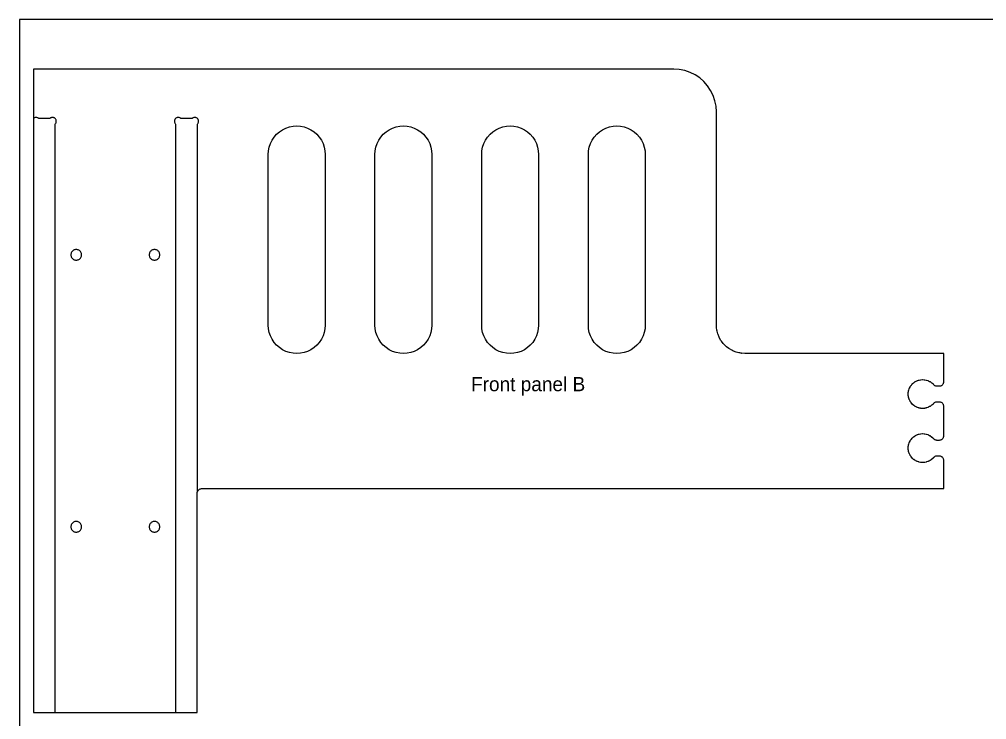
# Model space of a CAD drawing. Header units: inches. Extents: x 0 to 52, y 0 to 48.
# Drawn here: x 0 to 34, y 23.38 to 48 of the extents above; entities that cross this region are included whole.
import ezdxf

# ---------------------------------------------------------------- set-up
doc = ezdxf.new("R2010")
doc.units = ezdxf.units.IN
doc.header["$MEASUREMENT"] = 0
for name, color, linetype in [('CUT_INSIDE', 5, 'Continuous'), ('CUT_OUTSIDE', 1, 'Continuous'), ('LABEL', 3, 'Continuous'), ('POCKET_0.375', 4, 'Continuous'), ('POCKET_0.500', 4, 'Continuous'), ('SHEET', 8, 'Continuous')]:
    doc.layers.add(name, color=color, linetype=linetype)

msp = doc.modelspace()

# ---------------------------------------------------------------- linework, layer by layer
at = {"layer": 'CUT_INSIDE'}
for points in [[(10.75, 43.25), (10.75, 37.25), (10.741, 37.119), (10.716, 36.991), (10.674, 36.867), (10.616, 36.75), (10.543, 36.641), (10.457, 36.543), (10.359, 36.457), (10.25, 36.384), (10.133, 36.326), (10.009, 36.284), (9.881, 36.259), (9.75, 36.25), (9.619, 36.259), (9.491, 36.284), (9.367, 36.326), (9.25, 36.384), (9.141, 36.457), (9.043, 36.543), (8.957, 36.641), (8.884, 36.75), (8.826, 36.867), (8.784, 36.991), (8.759, 37.119), (8.75, 37.25), (8.75, 43.25), (8.759, 43.381), (8.784, 43.509), (8.826, 43.633), (8.884, 43.75), (8.957, 43.859), (9.043, 43.957), (9.141, 44.043), (9.25, 44.116), (9.367, 44.174), (9.491, 44.216), (9.619, 44.241), (9.75, 44.25), (9.881, 44.241), (10.009, 44.216), (10.133, 44.174), (10.25, 44.116), (10.359, 44.043), (10.457, 43.957), (10.543, 43.859), (10.616, 43.75), (10.674, 43.633), (10.716, 43.509), (10.741, 43.381)], [(14.5, 43.25), (14.5, 37.25), (14.491, 37.119), (14.466, 36.991), (14.424, 36.867), (14.366, 36.75), (14.293, 36.641), (14.207, 36.543), (14.109, 36.457), (14, 36.384), (13.883, 36.326), (13.759, 36.284), (13.631, 36.259), (13.5, 36.25), (13.369, 36.259), (13.241, 36.284), (13.117, 36.326), (13, 36.384), (12.891, 36.457), (12.793, 36.543), (12.707, 36.641), (12.634, 36.75), (12.576, 36.867), (12.534, 36.991), (12.509, 37.119), (12.5, 37.25), (12.5, 43.25), (12.509, 43.381), (12.534, 43.509), (12.576, 43.633), (12.634, 43.75), (12.707, 43.859), (12.793, 43.957), (12.891, 44.043), (13, 44.116), (13.117, 44.174), (13.241, 44.216), (13.369, 44.241), (13.5, 44.25), (13.631, 44.241), (13.759, 44.216), (13.883, 44.174), (14, 44.116), (14.109, 44.043), (14.207, 43.957), (14.293, 43.859), (14.366, 43.75), (14.424, 43.633), (14.466, 43.509), (14.491, 43.381)], [(18.25, 43.25), (18.25, 37.25), (18.241, 37.119), (18.216, 36.991), (18.174, 36.867), (18.116, 36.75), (18.043, 36.641), (17.957, 36.543), (17.859, 36.457), (17.75, 36.384), (17.633, 36.326), (17.509, 36.284), (17.381, 36.259), (17.25, 36.25), (17.119, 36.259), (16.991, 36.284), (16.867, 36.326), (16.75, 36.384), (16.641, 36.457), (16.543, 36.543), (16.457, 36.641), (16.384, 36.75), (16.326, 36.867), (16.284, 36.991), (16.259, 37.119), (16.25, 37.25), (16.25, 43.25), (16.259, 43.381), (16.284, 43.509), (16.326, 43.633), (16.384, 43.75), (16.457, 43.859), (16.543, 43.957), (16.641, 44.043), (16.75, 44.116), (16.867, 44.174), (16.991, 44.216), (17.119, 44.241), (17.25, 44.25), (17.381, 44.241), (17.509, 44.216), (17.633, 44.174), (17.75, 44.116), (17.859, 44.043), (17.957, 43.957), (18.043, 43.859), (18.116, 43.75), (18.174, 43.633), (18.216, 43.509), (18.241, 43.381)], [(22, 43.25), (22, 37.25), (21.991, 37.119), (21.966, 36.991), (21.924, 36.867), (21.866, 36.75), (21.793, 36.641), (21.707, 36.543), (21.609, 36.457), (21.5, 36.384), (21.383, 36.326), (21.259, 36.284), (21.131, 36.259), (21, 36.25), (20.869, 36.259), (20.741, 36.284), (20.617, 36.326), (20.5, 36.384), (20.391, 36.457), (20.293, 36.543), (20.207, 36.641), (20.134, 36.75), (20.076, 36.867), (20.034, 36.991), (20.009, 37.119), (20, 37.25), (20, 43.25), (20.009, 43.381), (20.034, 43.509), (20.076, 43.633), (20.134, 43.75), (20.207, 43.859), (20.293, 43.957), (20.391, 44.043), (20.5, 44.116), (20.617, 44.174), (20.741, 44.216), (20.869, 44.241), (21, 44.25), (21.131, 44.241), (21.259, 44.216), (21.383, 44.174), (21.5, 44.116), (21.609, 44.043), (21.707, 43.957), (21.793, 43.859), (21.866, 43.75), (21.924, 43.633), (21.966, 43.509), (21.991, 43.381)]]:
    msp.add_lwpolyline(points, close=True, dxfattribs=at)
at = {"layer": 'CUT_OUTSIDE'}
msp.add_lwpolyline([(25.369, 36.259), (25.362, 36.26), (25.383, 36.26), (25.321, 36.268), (25.289, 36.274), (25.195, 36.3), (25.164, 36.31), (25.073, 36.348), (25.044, 36.362), (24.959, 36.411), (24.932, 36.429), (24.854, 36.489), (24.83, 36.511), (24.761, 36.58), (24.739, 36.604), (24.679, 36.682), (24.661, 36.709), (24.612, 36.794), (24.598, 36.823), (24.56, 36.914), (24.55, 36.945), (24.524, 37.039), (24.518, 37.071), (24.505, 37.168), (24.502, 37.226), (24.5, 37.275), (24.5, 44.75), (24.487, 44.946), (24.449, 45.138), (24.386, 45.324), (24.299, 45.5), (24.19, 45.663), (24.061, 45.811), (23.913, 45.94), (23.75, 46.049), (23.574, 46.136), (23.388, 46.199), (23.196, 46.237), (23, 46.25), (20.5, 46.25), (0.5, 46.25), (0.5, 23.625), (6.25, 23.625), (6.25, 31.325), (6.251, 31.348), (6.256, 31.37), (6.263, 31.392), (6.273, 31.413), (6.286, 31.432), (6.301, 31.449), (6.318, 31.464), (6.337, 31.477), (6.358, 31.487), (6.38, 31.494), (6.402, 31.499), (6.425, 31.5), (32.492, 31.5), (32.492, 31.505), (32.492, 31.505), (32.492, 32.495), (32.491, 32.514), (32.487, 32.533), (32.481, 32.551), (32.472, 32.568), (32.462, 32.584), (32.449, 32.599), (32.434, 32.612), (32.418, 32.622), (32.401, 32.631), (32.383, 32.637), (32.364, 32.641), (32.345, 32.642), (32.247, 32.642), (32.238, 32.642), (32.234, 32.641), (32.216, 32.639), (32.199, 32.635), (32.182, 32.629), (32.166, 32.62), (32.151, 32.61), (32.138, 32.598), (32.135, 32.594), (32.129, 32.588), (32.115, 32.572), (32.115, 32.572), (32.113, 32.57), (32.113, 32.57), (32.112, 32.57), (32.112, 32.569), (32.111, 32.568), (32.111, 32.568), (32.107, 32.564), (32.107, 32.564), (32.106, 32.563), (32.105, 32.563), (32.105, 32.562), (32.105, 32.562), (32.103, 32.56), (32.103, 32.56), (32.066, 32.528), (32.066, 32.527), (32.064, 32.526), (32.064, 32.526), (32.063, 32.525), (32.063, 32.525), (32.061, 32.524), (32.061, 32.524), (32.057, 32.521), (32.057, 32.521), (32.055, 32.519), (32.055, 32.519), (32.054, 32.519), (32.054, 32.519), (32.052, 32.517), (32.052, 32.517), (32.011, 32.49), (32.011, 32.49), (32.009, 32.488), (32.009, 32.488), (32.008, 32.488), (32.008, 32.488), (32.006, 32.486), (32.006, 32.486), (32.002, 32.484), (32.002, 32.484), (32, 32.483), (32, 32.483), (31.999, 32.483), (31.999, 32.483), (31.996, 32.481), (31.996, 32.481), (31.952, 32.459), (31.952, 32.459), (31.95, 32.458), (31.95, 32.458), (31.949, 32.458), (31.949, 32.458), (31.946, 32.457), (31.946, 32.457), (31.942, 32.455), (31.942, 32.455), (31.94, 32.454), (31.94, 32.454), (31.939, 32.454), (31.939, 32.454), (31.936, 32.453), (31.936, 32.453), (31.89, 32.437), (31.889, 32.437), (31.887, 32.436), (31.887, 32.436), (31.886, 32.436), (31.886, 32.436), (31.884, 32.435), (31.883, 32.435), (31.879, 32.434), (31.879, 32.434), (31.877, 32.433), (31.877, 32.433), (31.876, 32.433), (31.876, 32.433), (31.873, 32.433), (31.873, 32.433), (31.825, 32.423), (31.825, 32.423), (31.822, 32.423), (31.822, 32.422), (31.821, 32.422), (31.821, 32.422), (31.819, 32.422), (31.818, 32.422), (31.814, 32.421), (31.814, 32.421), (31.811, 32.421), (31.811, 32.421), (31.811, 32.421), (31.81, 32.421), (31.808, 32.421), (31.808, 32.421), (31.758, 32.418), (31.758, 32.418), (31.756, 32.417), (31.756, 32.417), (31.755, 32.417), (31.755, 32.417), (31.752, 32.417), (31.752, 32.417), (31.748, 32.417), (31.748, 32.417), (31.745, 32.417), (31.745, 32.417), (31.744, 32.417), (31.744, 32.417), (31.742, 32.418), (31.742, 32.418), (31.692, 32.421), (31.692, 32.421), (31.69, 32.421), (31.689, 32.421), (31.689, 32.421), (31.689, 32.421), (31.686, 32.421), (31.686, 32.421), (31.682, 32.422), (31.681, 32.422), (31.679, 32.422), (31.679, 32.422), (31.678, 32.422), (31.678, 32.423), (31.675, 32.423), (31.675, 32.423), (31.627, 32.433), (31.627, 32.433), (31.624, 32.433), (31.624, 32.433), (31.623, 32.433), (31.623, 32.433), (31.621, 32.434), (31.621, 32.434), (31.617, 32.435), (31.616, 32.435), (31.614, 32.436), (31.614, 32.436), (31.613, 32.436), (31.613, 32.436), (31.611, 32.437), (31.61, 32.437), (31.564, 32.453), (31.564, 32.453), (31.561, 32.454), (31.561, 32.454), (31.56, 32.454), (31.56, 32.454), (31.558, 32.455), (31.558, 32.455), (31.554, 32.457), (31.554, 32.457), (31.551, 32.458), (31.551, 32.458), (31.55, 32.458), (31.55, 32.458), (31.548, 32.459), (31.548, 32.459), (31.504, 32.481), (31.504, 32.481), (31.501, 32.483), (31.501, 32.483), (31.5, 32.483), (31.5, 32.483), (31.498, 32.484), (31.498, 32.484), (31.494, 32.486), (31.494, 32.486), (31.492, 32.488), (31.492, 32.488), (31.491, 32.488), (31.491, 32.488), (31.489, 32.49), (31.489, 32.49), (31.448, 32.517), (31.448, 32.517), (31.446, 32.519), (31.446, 32.519), (31.445, 32.519), (31.445, 32.519), (31.443, 32.521), (31.443, 32.521), (31.439, 32.524), (31.439, 32.524), (31.437, 32.525), (31.437, 32.525), (31.436, 32.526), (31.436, 32.526), (31.434, 32.527), (31.434, 32.528), (31.397, 32.56), (31.397, 32.56), (31.395, 32.562), (31.395, 32.562), (31.395, 32.563), (31.394, 32.563), (31.393, 32.564), (31.393, 32.564), (31.389, 32.568), (31.389, 32.568), (31.388, 32.569), (31.388, 32.57), (31.387, 32.57), (31.387, 32.57), (31.385, 32.572), (31.385, 32.572), (31.353, 32.609), (31.352, 32.609), (31.351, 32.611), (31.351, 32.611), (31.35, 32.612), (31.35, 32.612), (31.349, 32.614), (31.349, 32.614), (31.346, 32.618), (31.346, 32.618), (31.344, 32.62), (31.344, 32.62), (31.344, 32.621), (31.344, 32.621), (31.342, 32.623), (31.342, 32.623), (31.315, 32.664), (31.315, 32.664), (31.313, 32.666), (31.313, 32.666), (31.313, 32.667), (31.313, 32.667), (31.311, 32.669), (31.311, 32.669), (31.309, 32.673), (31.309, 32.673), (31.308, 32.675), (31.308, 32.675), (31.308, 32.676), (31.308, 32.676), (31.306, 32.679), (31.306, 32.679), (31.284, 32.723), (31.284, 32.723), (31.283, 32.725), (31.283, 32.725), (31.283, 32.726), (31.283, 32.726), (31.282, 32.729), (31.282, 32.729), (31.28, 32.733), (31.28, 32.733), (31.279, 32.735), (31.279, 32.735), (31.279, 32.736), (31.279, 32.736), (31.278, 32.739), (31.278, 32.739), (31.262, 32.785), (31.262, 32.786), (31.261, 32.788), (31.261, 32.788), (31.261, 32.789), (31.261, 32.789), (31.26, 32.791), (31.26, 32.792), (31.259, 32.796), (31.259, 32.796), (31.258, 32.798), (31.258, 32.798), (31.258, 32.799), (31.258, 32.799), (31.258, 32.802), (31.258, 32.802), (31.248, 32.85), (31.248, 32.85), (31.248, 32.853), (31.247, 32.853), (31.247, 32.854), (31.247, 32.854), (31.247, 32.856), (31.247, 32.857), (31.246, 32.861), (31.246, 32.861), (31.246, 32.864), (31.246, 32.864), (31.246, 32.864), (31.246, 32.865), (31.246, 32.867), (31.246, 32.867), (31.243, 32.917), (31.243, 32.917), (31.242, 32.919), (31.242, 32.919), (31.242, 32.92), (31.242, 32.92), (31.242, 32.923), (31.242, 32.923), (31.242, 32.927), (31.242, 32.927), (31.242, 32.93), (31.242, 32.93), (31.242, 32.931), (31.242, 32.931), (31.243, 32.933), (31.243, 32.933), (31.246, 32.983), (31.246, 32.983), (31.246, 32.985), (31.246, 32.986), (31.246, 32.986), (31.246, 32.986), (31.246, 32.989), (31.246, 32.989), (31.247, 32.993), (31.247, 32.994), (31.247, 32.996), (31.247, 32.996), (31.247, 32.997), (31.248, 32.997), (31.248, 33), (31.248, 33), (31.258, 33.048), (31.258, 33.048), (31.258, 33.051), (31.258, 33.051), (31.258, 33.052), (31.258, 33.052), (31.259, 33.054), (31.259, 33.054), (31.26, 33.058), (31.26, 33.059), (31.261, 33.061), (31.261, 33.061), (31.261, 33.062), (31.261, 33.062), (31.262, 33.064), (31.262, 33.065), (31.278, 33.111), (31.278, 33.111), (31.279, 33.114), (31.279, 33.114), (31.279, 33.115), (31.279, 33.115), (31.28, 33.117), (31.28, 33.117), (31.282, 33.121), (31.282, 33.121), (31.283, 33.124), (31.283, 33.124), (31.283, 33.125), (31.283, 33.125), (31.284, 33.127), (31.284, 33.127), (31.306, 33.171), (31.306, 33.171), (31.308, 33.174), (31.308, 33.174), (31.308, 33.175), (31.308, 33.175), (31.309, 33.177), (31.309, 33.177), (31.311, 33.181), (31.311, 33.181), (31.313, 33.183), (31.313, 33.183), (31.313, 33.184), (31.313, 33.184), (31.315, 33.186), (31.315, 33.186), (31.342, 33.227), (31.342, 33.227), (31.344, 33.229), (31.344, 33.229), (31.344, 33.23), (31.344, 33.23), (31.346, 33.232), (31.346, 33.232), (31.349, 33.236), (31.349, 33.236), (31.35, 33.238), (31.35, 33.238), (31.351, 33.239), (31.351, 33.239), (31.352, 33.241), (31.353, 33.241), (31.385, 33.278), (31.385, 33.278), (31.387, 33.28), (31.387, 33.28), (31.388, 33.28), (31.388, 33.281), (31.389, 33.282), (31.389, 33.282), (31.393, 33.286), (31.393, 33.286), (31.394, 33.287), (31.395, 33.287), (31.395, 33.288), (31.395, 33.288), (31.397, 33.29), (31.397, 33.29), (31.434, 33.322), (31.434, 33.323), (31.436, 33.324), (31.436, 33.324), (31.437, 33.325), (31.437, 33.325), (31.439, 33.326), (31.439, 33.326), (31.443, 33.329), (31.443, 33.329), (31.445, 33.331), (31.445, 33.331), (31.446, 33.331), (31.446, 33.331), (31.448, 33.333), (31.448, 33.333), (31.489, 33.36), (31.489, 33.36), (31.491, 33.362), (31.491, 33.362), (31.492, 33.362), (31.492, 33.362), (31.494, 33.364), (31.494, 33.364), (31.498, 33.366), (31.498, 33.366), (31.5, 33.367), (31.5, 33.367), (31.501, 33.367), (31.501, 33.367), (31.504, 33.369), (31.504, 33.369), (31.548, 33.391), (31.548, 33.391), (31.55, 33.392), (31.55, 33.392), (31.551, 33.392), (31.551, 33.392), (31.554, 33.393), (31.554, 33.393), (31.558, 33.395), (31.558, 33.395), (31.56, 33.396), (31.56, 33.396), (31.561, 33.396), (31.561, 33.396), (31.564, 33.397), (31.564, 33.397), (31.61, 33.413), (31.611, 33.413), (31.613, 33.414), (31.613, 33.414), (31.614, 33.414), (31.614, 33.414), (31.616, 33.415), (31.617, 33.415), (31.621, 33.416), (31.621, 33.416), (31.623, 33.417), (31.623, 33.417), (31.624, 33.417), (31.624, 33.417), (31.627, 33.417), (31.627, 33.417), (31.675, 33.427), (31.675, 33.427), (31.678, 33.427), (31.678, 33.428), (31.679, 33.428), (31.679, 33.428), (31.681, 33.428), (31.682, 33.428), (31.686, 33.429), (31.686, 33.429), (31.689, 33.429), (31.689, 33.429), (31.689, 33.429), (31.69, 33.429), (31.692, 33.429), (31.692, 33.429), (31.742, 33.432), (31.742, 33.432), (31.744, 33.433), (31.744, 33.433), (31.745, 33.433), (31.745, 33.433), (31.748, 33.433), (31.748, 33.433), (31.752, 33.433), (31.752, 33.433), (31.755, 33.433), (31.755, 33.433), (31.756, 33.433), (31.756, 33.433), (31.758, 33.432), (31.758, 33.432), (31.808, 33.429), (31.808, 33.429), (31.81, 33.429), (31.811, 33.429), (31.811, 33.429), (31.811, 33.429), (31.814, 33.429), (31.814, 33.429), (31.818, 33.428), (31.819, 33.428), (31.821, 33.428), (31.821, 33.428), (31.822, 33.428), (31.822, 33.427), (31.825, 33.427), (31.825, 33.427), (31.873, 33.417), (31.873, 33.417), (31.876, 33.417), (31.876, 33.417), (31.877, 33.417), (31.877, 33.417), (31.879, 33.416), (31.879, 33.416), (31.883, 33.415), (31.884, 33.415), (31.886, 33.414), (31.886, 33.414), (31.887, 33.414), (31.887, 33.414), (31.889, 33.413), (31.89, 33.413), (31.936, 33.397), (31.936, 33.397), (31.939, 33.396), (31.939, 33.396), (31.94, 33.396), (31.94, 33.396), (31.942, 33.395), (31.942, 33.395), (31.946, 33.393), (31.946, 33.393), (31.949, 33.392), (31.949, 33.392), (31.95, 33.392), (31.95, 33.392), (31.952, 33.391), (31.952, 33.391), (31.996, 33.369), (31.996, 33.369), (31.999, 33.367), (31.999, 33.367), (32, 33.367), (32, 33.367), (32.002, 33.366), (32.002, 33.366), (32.006, 33.364), (32.006, 33.364), (32.008, 33.362), (32.008, 33.362), (32.009, 33.362), (32.009, 33.362), (32.011, 33.36), (32.011, 33.36), (32.052, 33.333), (32.052, 33.333), (32.054, 33.331), (32.054, 33.331), (32.055, 33.331), (32.055, 33.331), (32.057, 33.329), (32.057, 33.329), (32.061, 33.326), (32.061, 33.326), (32.063, 33.325), (32.063, 33.325), (32.064, 33.324), (32.064, 33.324), (32.066, 33.323), (32.066, 33.322), (32.103, 33.29), (32.103, 33.29), (32.105, 33.288), (32.105, 33.288), (32.105, 33.287), (32.106, 33.287), (32.107, 33.286), (32.107, 33.286), (32.111, 33.282), (32.111, 33.282), (32.112, 33.281), (32.112, 33.28), (32.113, 33.28), (32.113, 33.28), (32.115, 33.278), (32.115, 33.278), (32.13, 33.261), (32.136, 33.255), (32.138, 33.252), (32.152, 33.24), (32.166, 33.23), (32.182, 33.221), (32.199, 33.215), (32.216, 33.211), (32.234, 33.209), (32.238, 33.208), (32.248, 33.208), (32.345, 33.208), (32.364, 33.209), (32.383, 33.213), (32.401, 33.219), (32.418, 33.228), (32.434, 33.238), (32.449, 33.251), (32.462, 33.266), (32.472, 33.282), (32.481, 33.299), (32.487, 33.317), (32.491, 33.336), (32.492, 33.355), (32.492, 34.395), (32.491, 34.414), (32.487, 34.433), (32.481, 34.451), (32.472, 34.468), (32.462, 34.484), (32.449, 34.499), (32.434, 34.512), (32.418, 34.522), (32.401, 34.531), (32.383, 34.537), (32.364, 34.541), (32.345, 34.542), (32.247, 34.542), (32.238, 34.542), (32.234, 34.541), (32.216, 34.539), (32.199, 34.535), (32.182, 34.529), (32.166, 34.52), (32.151, 34.51), (32.138, 34.498), (32.135, 34.494), (32.129, 34.488), (32.115, 34.472), (32.115, 34.472), (32.113, 34.47), (32.113, 34.47), (32.112, 34.47), (32.112, 34.469), (32.111, 34.468), (32.111, 34.468), (32.107, 34.464), (32.107, 34.464), (32.106, 34.463), (32.105, 34.463), (32.105, 34.462), (32.105, 34.462), (32.103, 34.46), (32.103, 34.46), (32.066, 34.428), (32.066, 34.427), (32.064, 34.426), (32.064, 34.426), (32.063, 34.425), (32.063, 34.425), (32.061, 34.424), (32.061, 34.424), (32.057, 34.421), (32.057, 34.421), (32.055, 34.419), (32.055, 34.419), (32.054, 34.419), (32.054, 34.419), (32.052, 34.417), (32.052, 34.417), (32.011, 34.39), (32.011, 34.39), (32.009, 34.388), (32.009, 34.388), (32.008, 34.388), (32.008, 34.388), (32.006, 34.386), (32.006, 34.386), (32.002, 34.384), (32.002, 34.384), (32, 34.383), (32, 34.383), (31.999, 34.383), (31.999, 34.383), (31.996, 34.381), (31.996, 34.381), (31.952, 34.359), (31.952, 34.359), (31.95, 34.358), (31.95, 34.358), (31.949, 34.358), (31.949, 34.358), (31.946, 34.357), (31.946, 34.357), (31.942, 34.355), (31.942, 34.355), (31.94, 34.354), (31.94, 34.354), (31.939, 34.354), (31.939, 34.354), (31.936, 34.353), (31.936, 34.353), (31.89, 34.337), (31.889, 34.337), (31.887, 34.336), (31.887, 34.336), (31.886, 34.336), (31.886, 34.336), (31.884, 34.335), (31.883, 34.335), (31.879, 34.334), (31.879, 34.334), (31.877, 34.333), (31.877, 34.333), (31.876, 34.333), (31.876, 34.333), (31.873, 34.333), (31.873, 34.333), (31.825, 34.323), (31.825, 34.323), (31.822, 34.323), (31.822, 34.322), (31.821, 34.322), (31.821, 34.322), (31.819, 34.322), (31.818, 34.322), (31.814, 34.321), (31.814, 34.321), (31.811, 34.321), (31.811, 34.321), (31.811, 34.321), (31.81, 34.321), (31.808, 34.321), (31.808, 34.321), (31.758, 34.318), (31.758, 34.318), (31.756, 34.317), (31.756, 34.317), (31.755, 34.317), (31.755, 34.317), (31.752, 34.317), (31.752, 34.317), (31.748, 34.317), (31.748, 34.317), (31.745, 34.317), (31.745, 34.317), (31.744, 34.317), (31.744, 34.317), (31.742, 34.318), (31.742, 34.318), (31.692, 34.321), (31.692, 34.321), (31.69, 34.321), (31.689, 34.321), (31.689, 34.321), (31.689, 34.321), (31.686, 34.321), (31.686, 34.321), (31.682, 34.322), (31.681, 34.322), (31.679, 34.322), (31.679, 34.322), (31.678, 34.322), (31.678, 34.323), (31.675, 34.323), (31.675, 34.323), (31.627, 34.333), (31.627, 34.333), (31.624, 34.333), (31.624, 34.333), (31.623, 34.333), (31.623, 34.333), (31.621, 34.334), (31.621, 34.334), (31.617, 34.335), (31.616, 34.335), (31.614, 34.336), (31.614, 34.336), (31.613, 34.336), (31.613, 34.336), (31.611, 34.337), (31.61, 34.337), (31.564, 34.353), (31.564, 34.353), (31.561, 34.354), (31.561, 34.354), (31.56, 34.354), (31.56, 34.354), (31.558, 34.355), (31.558, 34.355), (31.554, 34.357), (31.554, 34.357), (31.551, 34.358), (31.551, 34.358), (31.55, 34.358), (31.55, 34.358), (31.548, 34.359), (31.548, 34.359), (31.504, 34.381), (31.504, 34.381), (31.501, 34.383), (31.501, 34.383), (31.5, 34.383), (31.5, 34.383), (31.498, 34.384), (31.498, 34.384), (31.494, 34.386), (31.494, 34.386), (31.492, 34.388), (31.492, 34.388), (31.491, 34.388), (31.491, 34.388), (31.489, 34.39), (31.489, 34.39), (31.448, 34.417), (31.448, 34.417), (31.446, 34.419), (31.446, 34.419), (31.445, 34.419), (31.445, 34.419), (31.443, 34.421), (31.443, 34.421), (31.439, 34.424), (31.439, 34.424), (31.437, 34.425), (31.437, 34.425), (31.436, 34.426), (31.436, 34.426), (31.434, 34.427), (31.434, 34.428), (31.397, 34.46), (31.397, 34.46), (31.395, 34.462), (31.395, 34.462), (31.395, 34.463), (31.394, 34.463), (31.393, 34.464), (31.393, 34.464), (31.389, 34.468), (31.389, 34.468), (31.388, 34.469), (31.388, 34.47), (31.387, 34.47), (31.387, 34.47), (31.385, 34.472), (31.385, 34.472), (31.353, 34.509), (31.352, 34.509), (31.351, 34.511), (31.351, 34.511), (31.35, 34.512), (31.35, 34.512), (31.349, 34.514), (31.349, 34.514), (31.346, 34.518), (31.346, 34.518), (31.344, 34.52), (31.344, 34.52), (31.344, 34.521), (31.344, 34.521), (31.342, 34.523), (31.342, 34.523), (31.315, 34.564), (31.315, 34.564), (31.313, 34.566), (31.313, 34.566), (31.313, 34.567), (31.313, 34.567), (31.311, 34.569), (31.311, 34.569), (31.309, 34.573), (31.309, 34.573), (31.308, 34.575), (31.308, 34.575), (31.308, 34.576), (31.308, 34.576), (31.306, 34.579), (31.306, 34.579), (31.284, 34.623), (31.284, 34.623), (31.283, 34.625), (31.283, 34.625), (31.283, 34.626), (31.283, 34.626), (31.282, 34.629), (31.282, 34.629), (31.28, 34.633), (31.28, 34.633), (31.279, 34.635), (31.279, 34.635), (31.279, 34.636), (31.279, 34.636), (31.278, 34.639), (31.278, 34.639), (31.262, 34.685), (31.262, 34.686), (31.261, 34.688), (31.261, 34.688), (31.261, 34.689), (31.261, 34.689), (31.26, 34.691), (31.26, 34.692), (31.259, 34.696), (31.259, 34.696), (31.258, 34.698), (31.258, 34.698), (31.258, 34.699), (31.258, 34.699), (31.258, 34.702), (31.258, 34.702), (31.248, 34.75), (31.248, 34.75), (31.248, 34.753), (31.247, 34.753), (31.247, 34.754), (31.247, 34.754), (31.247, 34.756), (31.247, 34.757), (31.246, 34.761), (31.246, 34.761), (31.246, 34.764), (31.246, 34.764), (31.246, 34.764), (31.246, 34.765), (31.246, 34.767), (31.246, 34.767), (31.243, 34.817), (31.243, 34.817), (31.242, 34.819), (31.242, 34.819), (31.242, 34.82), (31.242, 34.82), (31.242, 34.823), (31.242, 34.823), (31.242, 34.827), (31.242, 34.827), (31.242, 34.83), (31.242, 34.83), (31.242, 34.831), (31.242, 34.831), (31.243, 34.833), (31.243, 34.833), (31.246, 34.883), (31.246, 34.883), (31.246, 34.885), (31.246, 34.886), (31.246, 34.886), (31.246, 34.886), (31.246, 34.889), (31.246, 34.889), (31.247, 34.893), (31.247, 34.894), (31.247, 34.896), (31.247, 34.896), (31.247, 34.897), (31.248, 34.897), (31.248, 34.9), (31.248, 34.9), (31.258, 34.948), (31.258, 34.948), (31.258, 34.951), (31.258, 34.951), (31.258, 34.952), (31.258, 34.952), (31.259, 34.954), (31.259, 34.954), (31.26, 34.958), (31.26, 34.959), (31.261, 34.961), (31.261, 34.961), (31.261, 34.962), (31.261, 34.962), (31.262, 34.964), (31.262, 34.965), (31.278, 35.011), (31.278, 35.011), (31.279, 35.014), (31.279, 35.014), (31.279, 35.015), (31.279, 35.015), (31.28, 35.017), (31.28, 35.017), (31.282, 35.021), (31.282, 35.021), (31.283, 35.024), (31.283, 35.024), (31.283, 35.025), (31.283, 35.025), (31.284, 35.027), (31.284, 35.027), (31.306, 35.071), (31.306, 35.071), (31.308, 35.074), (31.308, 35.074), (31.308, 35.075), (31.308, 35.075), (31.309, 35.077), (31.309, 35.077), (31.311, 35.081), (31.311, 35.081), (31.313, 35.083), (31.313, 35.083), (31.313, 35.084), (31.313, 35.084), (31.315, 35.086), (31.315, 35.086), (31.342, 35.127), (31.342, 35.127), (31.344, 35.129), (31.344, 35.129), (31.344, 35.13), (31.344, 35.13), (31.346, 35.132), (31.346, 35.132), (31.349, 35.136), (31.349, 35.136), (31.35, 35.138), (31.35, 35.138), (31.351, 35.139), (31.351, 35.139), (31.352, 35.141), (31.353, 35.141), (31.385, 35.178), (31.385, 35.178), (31.387, 35.18), (31.387, 35.18), (31.388, 35.18), (31.388, 35.181), (31.389, 35.182), (31.389, 35.182), (31.393, 35.186), (31.393, 35.186), (31.394, 35.187), (31.395, 35.187), (31.395, 35.188), (31.395, 35.188), (31.397, 35.19), (31.397, 35.19), (31.434, 35.222), (31.434, 35.223), (31.436, 35.224), (31.436, 35.224), (31.437, 35.225), (31.437, 35.225), (31.439, 35.226), (31.439, 35.226), (31.443, 35.229), (31.443, 35.229), (31.445, 35.231), (31.445, 35.231), (31.446, 35.231), (31.446, 35.231), (31.448, 35.233), (31.448, 35.233), (31.489, 35.26), (31.489, 35.26), (31.491, 35.262), (31.491, 35.262), (31.492, 35.262), (31.492, 35.262), (31.494, 35.264), (31.494, 35.264), (31.498, 35.266), (31.498, 35.266), (31.5, 35.267), (31.5, 35.267), (31.501, 35.267), (31.501, 35.267), (31.504, 35.269), (31.504, 35.269), (31.548, 35.291), (31.548, 35.291), (31.55, 35.292), (31.55, 35.292), (31.551, 35.292), (31.551, 35.292), (31.554, 35.293), (31.554, 35.293), (31.558, 35.295), (31.558, 35.295), (31.56, 35.296), (31.56, 35.296), (31.561, 35.296), (31.561, 35.296), (31.564, 35.297), (31.564, 35.297), (31.61, 35.313), (31.611, 35.313), (31.613, 35.314), (31.613, 35.314), (31.614, 35.314), (31.614, 35.314), (31.616, 35.315), (31.617, 35.315), (31.621, 35.316), (31.621, 35.316), (31.623, 35.317), (31.623, 35.317), (31.624, 35.317), (31.624, 35.317), (31.627, 35.317), (31.627, 35.317), (31.675, 35.327), (31.675, 35.327), (31.678, 35.327), (31.678, 35.328), (31.679, 35.328), (31.679, 35.328), (31.681, 35.328), (31.682, 35.328), (31.686, 35.329), (31.686, 35.329), (31.689, 35.329), (31.689, 35.329), (31.689, 35.329), (31.69, 35.329), (31.692, 35.329), (31.692, 35.329), (31.742, 35.332), (31.742, 35.332), (31.744, 35.333), (31.744, 35.333), (31.745, 35.333), (31.745, 35.333), (31.748, 35.333), (31.748, 35.333), (31.752, 35.333), (31.752, 35.333), (31.755, 35.333), (31.755, 35.333), (31.756, 35.333), (31.756, 35.333), (31.758, 35.332), (31.758, 35.332), (31.808, 35.329), (31.808, 35.329), (31.81, 35.329), (31.811, 35.329), (31.811, 35.329), (31.811, 35.329), (31.814, 35.329), (31.814, 35.329), (31.818, 35.328), (31.819, 35.328), (31.821, 35.328), (31.821, 35.328), (31.822, 35.328), (31.822, 35.327), (31.825, 35.327), (31.825, 35.327), (31.873, 35.317), (31.873, 35.317), (31.876, 35.317), (31.876, 35.317), (31.877, 35.317), (31.877, 35.317), (31.879, 35.316), (31.879, 35.316), (31.883, 35.315), (31.884, 35.315), (31.886, 35.314), (31.886, 35.314), (31.887, 35.314), (31.887, 35.314), (31.889, 35.313), (31.89, 35.313), (31.936, 35.297), (31.936, 35.297), (31.939, 35.296), (31.939, 35.296), (31.94, 35.296), (31.94, 35.296), (31.942, 35.295), (31.942, 35.295), (31.946, 35.293), (31.946, 35.293), (31.949, 35.292), (31.949, 35.292), (31.95, 35.292), (31.95, 35.292), (31.952, 35.291), (31.952, 35.291), (31.996, 35.269), (31.996, 35.269), (31.999, 35.267), (31.999, 35.267), (32, 35.267), (32, 35.267), (32.002, 35.266), (32.002, 35.266), (32.006, 35.264), (32.006, 35.264), (32.008, 35.262), (32.008, 35.262), (32.009, 35.262), (32.009, 35.262), (32.011, 35.26), (32.011, 35.26), (32.052, 35.233), (32.052, 35.233), (32.054, 35.231), (32.054, 35.231), (32.055, 35.231), (32.055, 35.231), (32.057, 35.229), (32.057, 35.229), (32.061, 35.226), (32.061, 35.226), (32.063, 35.225), (32.063, 35.225), (32.064, 35.224), (32.064, 35.224), (32.066, 35.223), (32.066, 35.222), (32.103, 35.19), (32.103, 35.19), (32.105, 35.188), (32.105, 35.188), (32.105, 35.187), (32.106, 35.187), (32.107, 35.186), (32.107, 35.186), (32.111, 35.182), (32.111, 35.182), (32.112, 35.181), (32.112, 35.18), (32.113, 35.18), (32.113, 35.18), (32.115, 35.178), (32.115, 35.178), (32.13, 35.161), (32.136, 35.155), (32.138, 35.152), (32.152, 35.14), (32.166, 35.13), (32.182, 35.121), (32.199, 35.115), (32.216, 35.111), (32.234, 35.109), (32.239, 35.108), (32.248, 35.108), (32.345, 35.108), (32.364, 35.109), (32.383, 35.113), (32.401, 35.119), (32.418, 35.128), (32.434, 35.138), (32.449, 35.151), (32.462, 35.166), (32.472, 35.182), (32.481, 35.199), (32.487, 35.217), (32.491, 35.236), (32.492, 35.255), (32.492, 36.245), (32.492, 36.245), (32.492, 36.25), (25.5, 36.25)], close=True, dxfattribs=at)
at = {"layer": 'POCKET_0.375'}
for points in [[(1.26, 44.319), (1.272, 44.332), (1.281, 44.347), (1.289, 44.363), (1.295, 44.38), (1.298, 44.397), (1.3, 44.415), (1.298, 44.432), (1.295, 44.449), (1.289, 44.466), (1.281, 44.482), (1.272, 44.497), (1.26, 44.51), (1.247, 44.522), (1.232, 44.531), (1.216, 44.539), (1.199, 44.545), (1.182, 44.548), (1.165, 44.55), (1.147, 44.548), (1.13, 44.545), (1.113, 44.539), (1.097, 44.531), (1.082, 44.522), (1.069, 44.51), (0.681, 44.51), (0.668, 44.522), (0.653, 44.531), (0.637, 44.539), (0.62, 44.545), (0.603, 44.548), (0.585, 44.55), (0.568, 44.548), (0.551, 44.545), (0.534, 44.539), (0.518, 44.531), (0.503, 44.522), (0.5, 44.519), (0.5, 23.625), (1.26, 23.625)], [(6.26, 44.319), (6.272, 44.332), (6.281, 44.347), (6.289, 44.363), (6.295, 44.38), (6.298, 44.397), (6.3, 44.415), (6.298, 44.432), (6.295, 44.449), (6.289, 44.466), (6.281, 44.482), (6.272, 44.497), (6.26, 44.51), (6.247, 44.522), (6.232, 44.531), (6.216, 44.539), (6.199, 44.545), (6.182, 44.548), (6.165, 44.55), (6.147, 44.548), (6.13, 44.545), (6.113, 44.539), (6.097, 44.531), (6.082, 44.522), (6.069, 44.51), (5.681, 44.51), (5.668, 44.522), (5.653, 44.531), (5.637, 44.539), (5.62, 44.545), (5.603, 44.548), (5.585, 44.55), (5.568, 44.548), (5.551, 44.545), (5.534, 44.539), (5.518, 44.531), (5.503, 44.522), (5.49, 44.51), (5.478, 44.497), (5.469, 44.482), (5.461, 44.466), (5.455, 44.449), (5.452, 44.432), (5.45, 44.415), (5.452, 44.397), (5.455, 44.38), (5.461, 44.363), (5.469, 44.347), (5.478, 44.332), (5.49, 44.319), (5.49, 23.625), (6.25, 23.625), (6.25, 31.325), (6.251, 31.348), (6.256, 31.37), (6.26, 31.382)]]:
    msp.add_lwpolyline(points, close=True, dxfattribs=at)
at = {"layer": 'POCKET_0.500'}
for points in [[(1.812, 39.719), (1.814, 39.694), (1.819, 39.67), (1.827, 39.647), (1.838, 39.625), (1.851, 39.605), (1.867, 39.586), (1.886, 39.57), (1.906, 39.556), (1.928, 39.546), (1.951, 39.538), (1.976, 39.533), (2, 39.531), (2.024, 39.533), (2.049, 39.538), (2.072, 39.546), (2.094, 39.556), (2.114, 39.57), (2.133, 39.586), (2.149, 39.605), (2.162, 39.625), (2.173, 39.647), (2.181, 39.67), (2.186, 39.694), (2.188, 39.719), (2.186, 39.743), (2.181, 39.767), (2.173, 39.791), (2.162, 39.812), (2.149, 39.833), (2.133, 39.851), (2.114, 39.868), (2.094, 39.881), (2.072, 39.892), (2.049, 39.9), (2.024, 39.905), (2, 39.906), (1.976, 39.905), (1.951, 39.9), (1.928, 39.892), (1.906, 39.881), (1.886, 39.868), (1.867, 39.851), (1.851, 39.833), (1.838, 39.812), (1.827, 39.791), (1.819, 39.767), (1.814, 39.743)], [(4.562, 39.719), (4.564, 39.694), (4.569, 39.67), (4.577, 39.647), (4.588, 39.625), (4.601, 39.605), (4.617, 39.586), (4.636, 39.57), (4.656, 39.556), (4.678, 39.546), (4.701, 39.538), (4.726, 39.533), (4.75, 39.531), (4.774, 39.533), (4.799, 39.538), (4.822, 39.546), (4.844, 39.556), (4.864, 39.57), (4.883, 39.586), (4.899, 39.605), (4.912, 39.625), (4.923, 39.647), (4.931, 39.67), (4.936, 39.694), (4.938, 39.719), (4.936, 39.743), (4.931, 39.767), (4.923, 39.791), (4.912, 39.812), (4.899, 39.833), (4.883, 39.851), (4.864, 39.868), (4.844, 39.881), (4.822, 39.892), (4.799, 39.9), (4.774, 39.905), (4.75, 39.906), (4.726, 39.905), (4.701, 39.9), (4.678, 39.892), (4.656, 39.881), (4.636, 39.868), (4.617, 39.851), (4.601, 39.833), (4.588, 39.812), (4.577, 39.791), (4.569, 39.767), (4.564, 39.743)], [(1.812, 30.156), (1.814, 30.132), (1.819, 30.108), (1.827, 30.084), (1.838, 30.062), (1.851, 30.042), (1.867, 30.024), (1.886, 30.007), (1.906, 29.994), (1.928, 29.983), (1.951, 29.975), (1.976, 29.97), (2, 29.969), (2.024, 29.97), (2.049, 29.975), (2.072, 29.983), (2.094, 29.994), (2.114, 30.007), (2.133, 30.024), (2.149, 30.042), (2.162, 30.062), (2.173, 30.084), (2.181, 30.108), (2.186, 30.132), (2.188, 30.156), (2.186, 30.181), (2.181, 30.205), (2.173, 30.228), (2.162, 30.25), (2.149, 30.27), (2.133, 30.289), (2.114, 30.305), (2.094, 30.319), (2.072, 30.329), (2.049, 30.337), (2.024, 30.342), (2, 30.344), (1.976, 30.342), (1.951, 30.337), (1.928, 30.329), (1.906, 30.319), (1.886, 30.305), (1.867, 30.289), (1.851, 30.27), (1.838, 30.25), (1.827, 30.228), (1.819, 30.205), (1.814, 30.181)], [(4.562, 30.156), (4.564, 30.132), (4.569, 30.108), (4.577, 30.084), (4.588, 30.062), (4.601, 30.042), (4.617, 30.024), (4.636, 30.007), (4.656, 29.994), (4.678, 29.983), (4.701, 29.975), (4.726, 29.97), (4.75, 29.969), (4.774, 29.97), (4.799, 29.975), (4.822, 29.983), (4.844, 29.994), (4.864, 30.007), (4.883, 30.024), (4.899, 30.042), (4.912, 30.062), (4.923, 30.084), (4.931, 30.108), (4.936, 30.132), (4.938, 30.156), (4.936, 30.181), (4.931, 30.205), (4.923, 30.228), (4.912, 30.25), (4.899, 30.27), (4.883, 30.289), (4.864, 30.305), (4.844, 30.319), (4.822, 30.329), (4.799, 30.337), (4.774, 30.342), (4.75, 30.344), (4.726, 30.342), (4.701, 30.337), (4.678, 30.329), (4.656, 30.319), (4.636, 30.305), (4.617, 30.289), (4.601, 30.27), (4.588, 30.25), (4.577, 30.228), (4.569, 30.205), (4.564, 30.181)]]:
    msp.add_lwpolyline(points, close=True, dxfattribs=at)
at = {"layer": 'SHEET'}
msp.add_lwpolyline([(0, 0), (48, 0), (48, 48), (0, 48)], close=True, dxfattribs=at)

# ---------------------------------------------------------------- texts
at = {"layer": 'LABEL'}
msp.add_text('Front panel B', height=0.5, dxfattribs=at).set_placement((15.876, 34.924))

doc.saveas('drawing.dxf')
